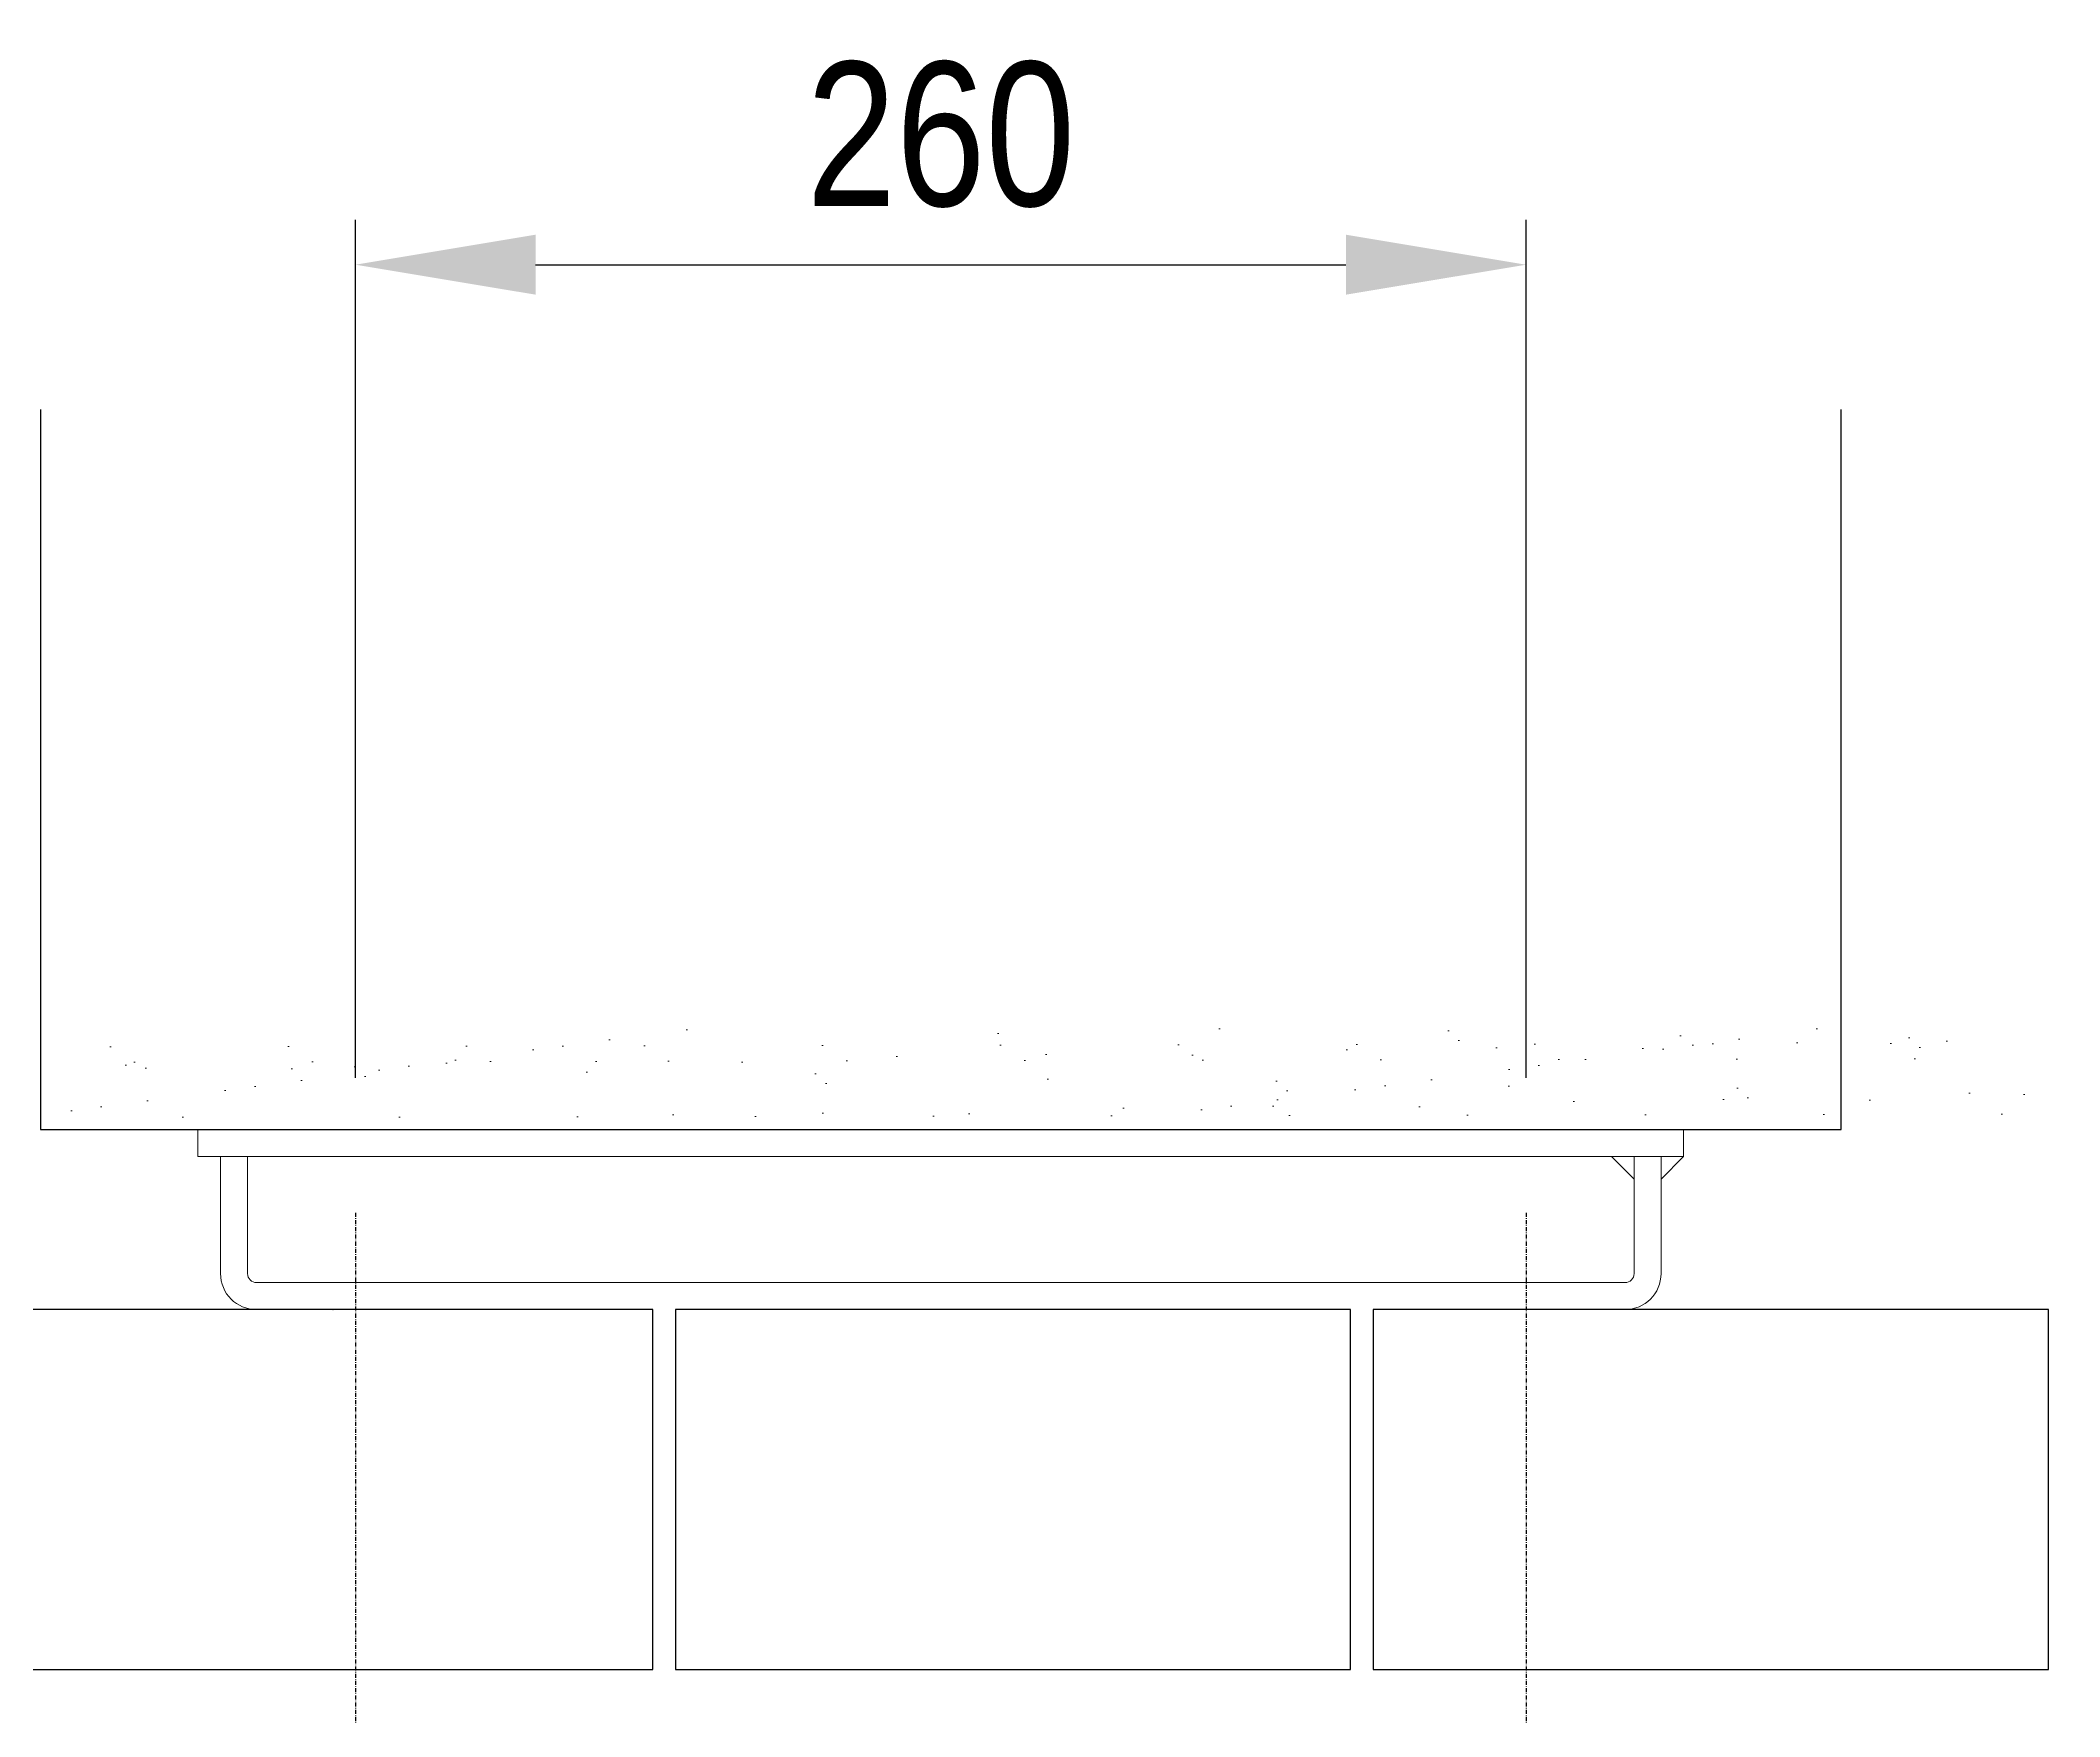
# Model space of a CAD drawing. Header units: millimetres. Extents: x 4694 to 10904, y 3135 to 7625.
# Drawn here: x 4938.3 to 5386.8, y 5928.7 to 6301.1 of the extents above; entities that cross this region are included whole.
import ezdxf

# ---------------------------------------------------------------- set-up
doc = ezdxf.new("R2010")
doc.units = ezdxf.units.MM
doc.header["$LTSCALE"] = 0.1
doc.linetypes.add('DashDot', pattern=[15, 9, -3, 0, -3])
doc.layers.add('SRAFY', color=251, linetype='Continuous', lineweight=13)
doc.styles.add('SEACAD_Arial', font='arial.ttf', dxfattribs={"width": 0.8})
doc.dimstyles.new('ISO-25', dxfattribs={"dimtxt": 1.6, "dimasz": 2, "dimexe": 0.5, "dimexo": 1.5, "dimtad": 1, "dimdec": 0, "dimtxsty": 'SEACAD_Arial', "dimcen": 2, "dimadec": 0, "dimazin": 0, "dimtfac": 1, "dimtdec": 0, "dimtmove": 0, "dimatfit": 3, "dimfxl": 1, "dimarcsym": 0})

# ---------------------------------------------------------------- blocks, each defined once
blk = doc.blocks.new('*D1')
at = {"color": 0, "lineweight": -2, "transparency": 16777216}
for p, q in [((5008.3, 6070.59), (5008.3, 6261.24)), ((5268.3, 6070.59), (5268.3, 6261.24)), ((5048.3, 6251.24), (5228.3, 6251.24))]:
    blk.add_line(p, q, dxfattribs=at)
at = {"color": 0, "transparency": 16777216}
for points in [[(5048.3, 6257.91), (5048.3, 6244.58), (5008.3, 6251.24)], [(5228.3, 6257.91), (5228.3, 6244.58), (5268.3, 6251.24)]]:
    blk.add_solid(points, dxfattribs=at)
at = {"layer": 'Defpoints', "color": 0, "transparency": 16777216}
for p in [(5268.3, 6251.24), (5008.3, 6040.59), (5268.3, 6040.59)]:
    blk.add_point(p, dxfattribs=at)
at = {"color": 0, "transparency": 16777216, "insert": (5138.3, 6280.08), "char_height": 32, "attachment_point": 5, "style": 'SEACAD_Arial'}
blk.add_mtext('260', dxfattribs=at)

msp = doc.modelspace()

# ---------------------------------------------------------------- hatches: boundary and pattern name
at = {"layer": 'SRAFY'}
h = msp.add_hatch(dxfattribs=at)
h.set_pattern_fill('AR-SAND', color=256, scale=0.5)
h.set_pattern_definition([(37.5, (-1456.11, 847.175), (-0.800016, 24.47066), [0, -19.304, 0, -21.59, 0, -20.6375]), (7.5, (-1456.11, 847.175), (22.47616, 35.84126), [0, -10.414, 0, -17.399, 0, -6.6675]), (327.5, (-1471.73, 847.175), (39.54962, 0.07186), [0, -6.35, 0, -22.86, 0, -29.845]), (317.5, (-1471.73, 847.175), (38.17782, 11.14647), [0, -3.175, 0, -14.986, 0, -17.145])])
h.paths.add_polyline_path([(4769.34, 6081.83), (4769.34, 6061.88), (5109.87, 6061.83), (5229.84, 6061.67), (5229.84, 6081.83)])
h.paths.add_polyline_path([(5539.34, 6061.49), (5539.34, 6081.83), (5229.84, 6081.83), (5229.84, 6061.67), (5359.84, 6061.49)])

# ---------------------------------------------------------------- linework, layer by layer
for p, q in [((4938.3, 6219.1), (4938.3, 6059.1)), ((5338.3, 6059.1), (5338.3, 6219.1)), ((4938.3, 6059.1), (5338.3, 6059.1)), ((5287.3, 6053.1), (5292.3, 6048.1)), ((5303.3, 6053.1), (5298.3, 6048.1))]:
    msp.add_line(p, q)
at = {"lineweight": 15}
for p, q in [((4978.3, 6027.1), (4978.3, 6053.1)), ((4984.3, 6027.1), (4984.3, 6053.1)), ((5292.3, 6053.1), (5292.3, 6027.1)), ((5298.3, 6053.1), (5298.3, 6027.1)), ((5290.3, 6025.1), (4986.3, 6025.1))]:
    msp.add_line(p, q, dxfattribs=at)
at = {"linetype": 'DashDot', "lineweight": 30}
for p, q in [((5008.3, 6040.59), (5008.3, 5834.44)), ((5268.3, 6040.59), (5268.3, 5834.44))]:
    msp.add_line(p, q, dxfattribs=at)
at = {"color": 7, "linetype": 'Continuous'}
for p, q in [((5074.34, 6019.1), (4924.34, 6019.1)), ((5074.34, 5939.1), (5074.34, 6019.1)), ((5229.34, 6019.1), (5079.34, 6019.1)), ((5079.34, 6019.1), (5079.34, 5939.1)), ((5229.34, 5939.1), (5229.34, 6019.1)), ((5384.34, 6019.1), (5234.34, 6019.1)), ((5234.34, 6019.1), (5234.34, 5939.1)), ((5384.34, 5939.1), (5384.34, 6019.1)), ((4924.34, 5939.1), (5074.34, 5939.1)), ((5079.34, 5939.1), (5229.34, 5939.1)), ((5234.34, 5939.1), (5384.34, 5939.1))]:
    msp.add_line(p, q, dxfattribs=at)
at = {"lineweight": 15}
msp.add_lwpolyline([(4973.3, 6059.1), (5303.3, 6059.1), (5303.3, 6053.1), (4973.3, 6053.1)], close=True, dxfattribs=at)
at = {"color": 7, "linetype": 'Continuous'}
msp.add_circle((5003.28, 6019.1), 0.01, dxfattribs=at)
at = {"lineweight": 15}
for centre, radius, start, end in [((4986.3, 6027.1), 8, 180, 270), ((4986.3, 6027.1), 2, 180, 270), ((5290.3, 6027.1), 8, 270, 0), ((5290.3, 6027.1), 2, 270, 0)]:
    msp.add_arc(centre, radius, start, end, dxfattribs=at)

# ---------------------------------------------------------------- dimensions: what is measured, and where the dimension line sits
dim = msp.add_linear_dim(base=(5268.3, 6251.24), p1=(5008.3, 6040.59), p2=(5268.3, 6040.59), dimstyle='ISO-25')
dim.commit()
dim.dimension.update_dxf_attribs({"geometry": '*D1', "text_midpoint": (5138.3, 6280.08)})

doc.saveas('drawing.dxf')
